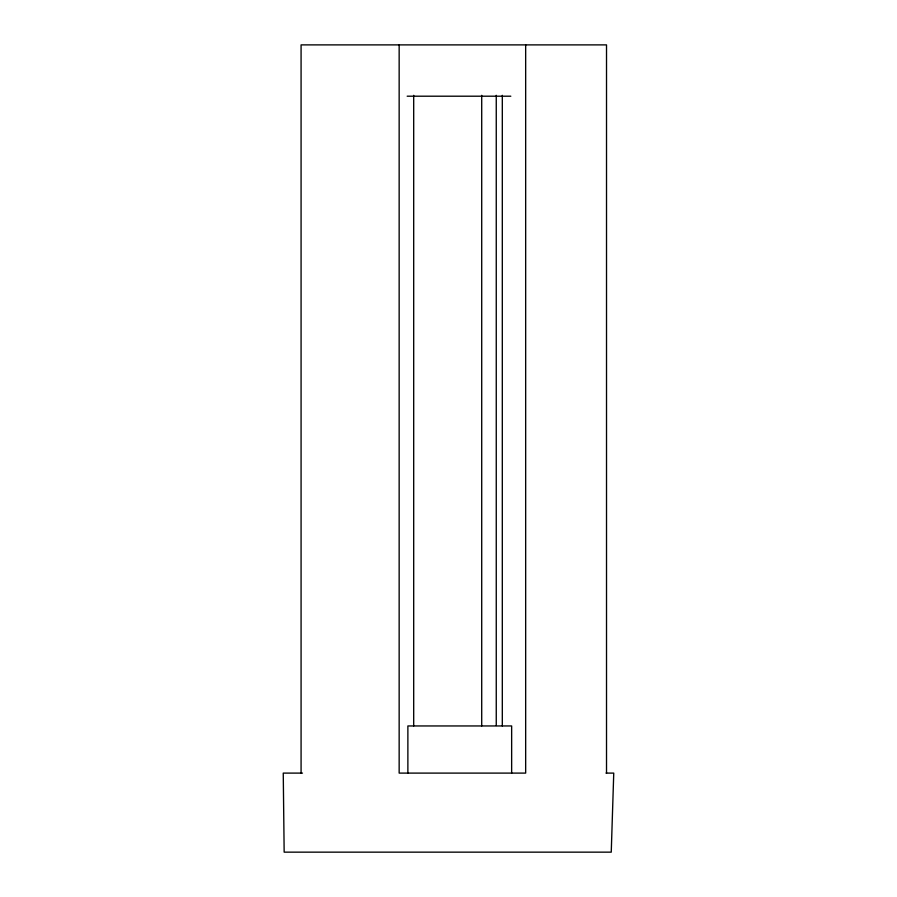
<?xml version="1.0" encoding="UTF-8"?>
<svg xmlns="http://www.w3.org/2000/svg" width="897" height="897" viewBox="0 0 897 897"><rect width="100%" height="100%" fill="white"/><g stroke="black" fill="none" stroke-linecap="round" stroke-linejoin="round"><path stroke-width="1.35" d="M407.171 96.203L510.819 96.203M302.502 773.102L283.25 773.102L284.158 852.15L611.249 852.15L613.75 773.102L606.013 773.102M606.518 773.102L606.518 44.884L301.078 44.884L301.078 773.102M525.664 44.884L525.664 773.102L399.154 773.102L399.154 44.884M511.649 773.102L511.649 725.953L407.877 725.953L407.877 773.102M502.309 95.34L502.309 725.953M496.254 95.306L496.254 725.494M481.711 95.34L481.711 725.953M413.696 95.34L413.696 725.953"/></g></svg>
